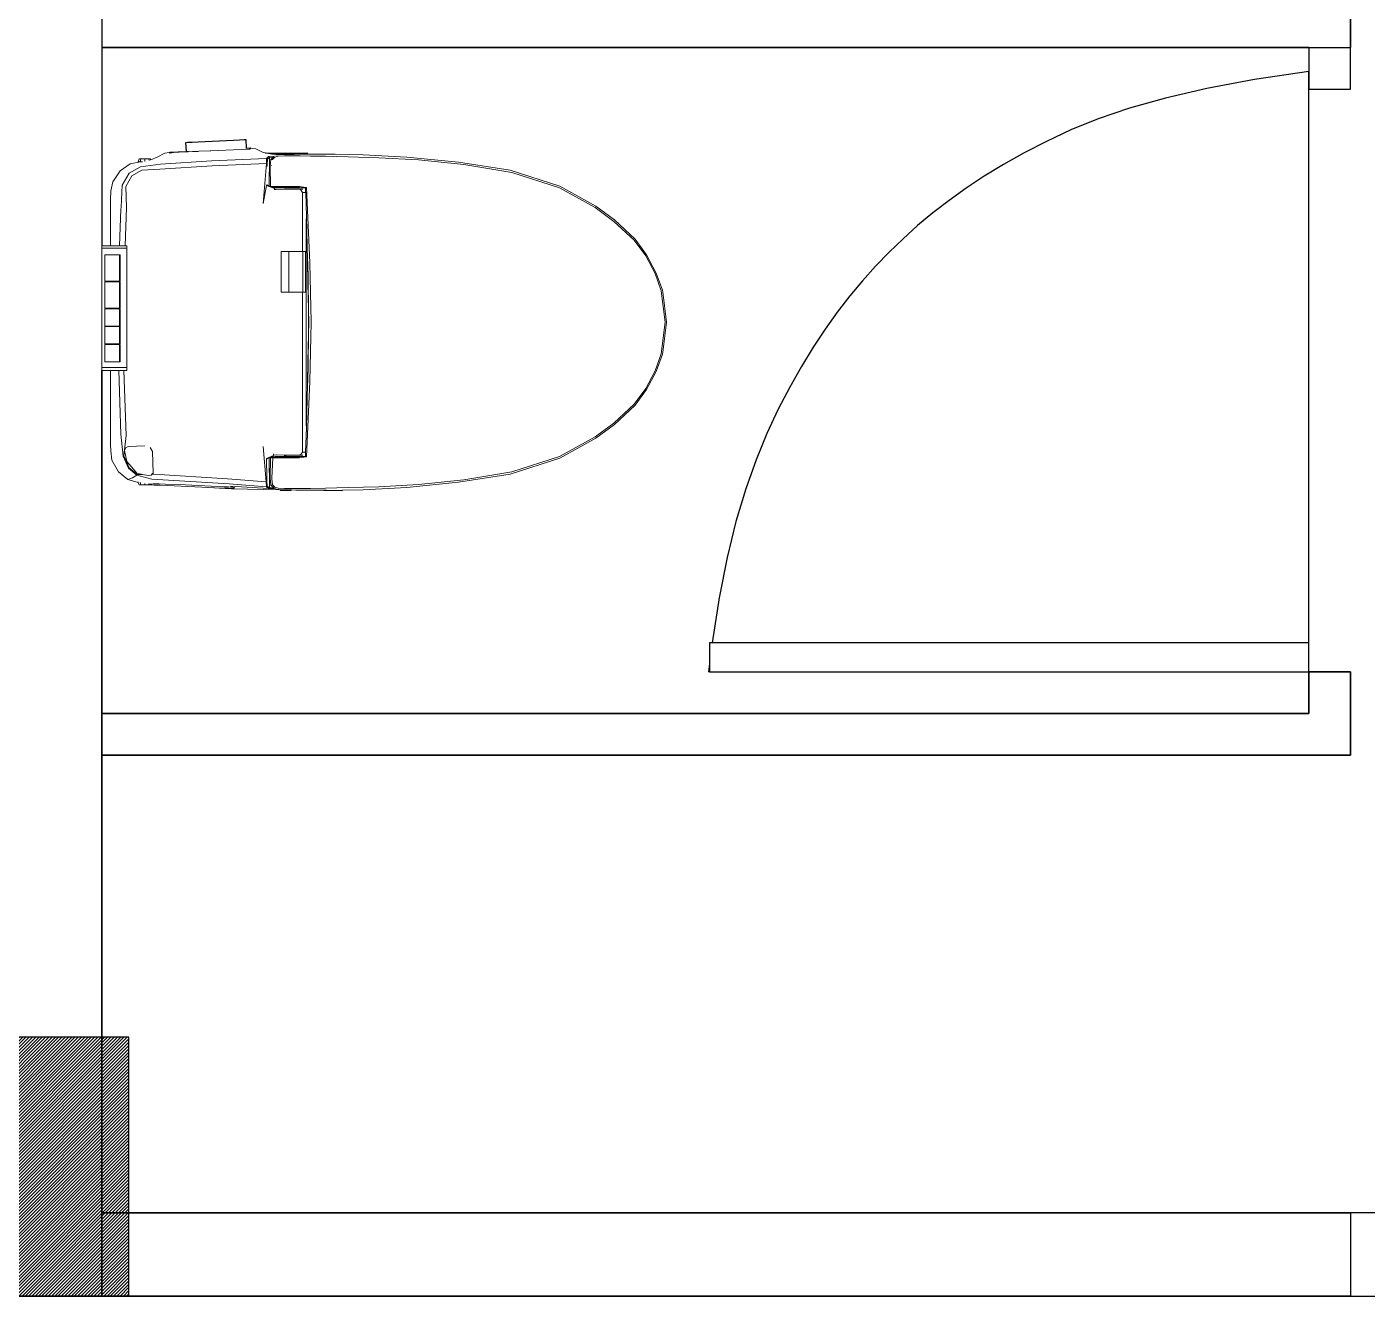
# Model space of a CAD drawing. Header units: millimetres. Extents: x 6923 to 14208, y 3430 to 4414.
# Drawn here: x 7298.4 to 7370.9, y 4097.4 to 4166.1 of the extents above; entities that cross this region are included whole.
import ezdxf

# ---------------------------------------------------------------- set-up
doc = ezdxf.new("R2010")
doc.units = ezdxf.units.MM
doc.linetypes.add('DASHED2', pattern=[0.375, 0.25, -0.125])
for name, color, linetype, lineweight in [('door', 104, 'Continuous', 25), ('Furniture', 252, 'Continuous', 0), ('wall', 160, 'Continuous', 35)]:
    doc.layers.add(name, color=color, linetype=linetype, lineweight=lineweight)
doc.layers.add('GRID LINE', color=12, linetype='DASHED2')
doc.layers.add('SectionCutEdges', color=7, linetype='Continuous')

msp = doc.modelspace()

# ---------------------------------------------------------------- hatches: boundary and pattern name
at = {"layer": 'GRID LINE', "linetype": 'DASHED2'}
h = msp.add_hatch(dxfattribs=at)
h.set_pattern_fill('ANSI31', color=5)
h.set_pattern_definition([(45, (-8131.74327, 3611.32997), (-0.0883883476, 0.0883883476), [])])
h.paths.add_polyline_path([(7293.086, 4111.41), (7293.086, 4106.409), (7293.086, 4101.905), (7291.931, 4101.905), (7291.931, 4097.41), (7302.086, 4097.41), (7302.086, 4111.41)])
h.paths.add_polyline_path([(7293.086, 4111.41), (7291.931, 4111.41), (7291.931, 4101.905), (7293.086, 4101.905), (7293.086, 4106.409)], flags=17)
h.paths.add_polyline_path([(7303.931, 4111.41), (7302.086, 4111.41), (7302.086, 4097.41), (7303.931, 4097.41)])

# ---------------------------------------------------------------- linework, layer by layer
for p, q in [((7307.016, 4159.833), (7307.106, 4159.837)), ((7307.044, 4159.345), (7307.016, 4159.833)), ((7307.106, 4159.837), (7307.35, 4159.849)), ((7307.35, 4159.849), (7307.685, 4159.865)), ((7307.685, 4159.865), (7309.587, 4159.958)), ((7309.587, 4159.958), (7309.921, 4159.974)), ((7309.921, 4159.974), (7310.165, 4159.986)), ((7310.165, 4159.986), (7310.255, 4159.99)), ((7310.255, 4159.99), (7310.282, 4159.519))]:
    msp.add_line(p, q)
at = {"layer": 'door'}
for p, q in [((7367.775, 4164.962), (7367.775, 4162.71)), ((7367.775, 4164.962), (7370.027, 4164.962)), ((7370.027, 4162.71), (7370.027, 4164.962)), ((7367.775, 4131.181), (7367.775, 4163.668)), ((7367.775, 4162.71), (7370.027, 4162.71)), ((7335.346, 4132.758), (7335.346, 4131.181)), ((7367.775, 4132.758), (7335.346, 4132.758)), ((7335.346, 4131.619), (7335.288, 4131.181)), ((7335.346, 4131.181), (7335.288, 4131.181)), ((7335.346, 4131.181), (7367.775, 4131.181)), ((7371.829, 4101.905), (7370.027, 4101.905)), ((7370.027, 4101.905), (7370.027, 4097.401)), ((7370.027, 4097.401), (7372.279, 4097.401))]:
    msp.add_line(p, q, dxfattribs=at)
msp.add_lwpolyline([(7367.775, 4163.668), (7364.825, 4163.23), (7362.254, 4162.748), (7360.018, 4162.23), (7358.074, 4161.679), (7356.38, 4161.102), (7354.893, 4160.504), (7353.57, 4159.89), (7352.369, 4159.266), (7351.252, 4158.637), (7350.207, 4158), (7349.227, 4157.354), (7348.305, 4156.695), (7347.434, 4156.023), (7346.608, 4155.333), (7345.821, 4154.623), (7345.064, 4153.892), (7344.333, 4153.135), (7343.623, 4152.348), (7342.933, 4151.522), (7342.261, 4150.651), (7341.602, 4149.729), (7340.956, 4148.749), (7340.319, 4147.704), (7339.69, 4146.587), (7339.066, 4145.389), (7338.455, 4144.088), (7337.865, 4142.659), (7337.303, 4141.079), (7336.777, 4139.323), (7336.295, 4137.367), (7335.865, 4135.187), (7335.496, 4132.758)], dxfattribs=at)
at = {"layer": 'Furniture'}
for p, q in [((7310.282, 4159.519), (7310.514, 4159.531)), ((7310.282, 4159.519), (7310.282, 4159.517)), ((7310.282, 4159.517), (7310.282, 4159.507)), ((7310.284, 4159.483), (7310.284, 4159.481)), ((7310.393, 4159.473), (7310.444, 4159.49)), ((7310.444, 4159.49), (7310.482, 4159.51)), ((7310.482, 4159.51), (7310.514, 4159.531)), ((7310.507, 4159.49), (7310.485, 4159.481)), ((7310.52, 4159.496), (7310.507, 4159.49)), ((7310.514, 4159.531), (7310.52, 4159.496)), ((7310.561, 4159.514), (7310.52, 4159.496)), ((7310.561, 4159.514), (7310.796, 4159.484)), ((7310.796, 4159.484), (7311.162, 4159.302)), ((7304.003, 4158.664), (7304.562, 4158.78)), ((7304.433, 4158.78), (7304.5, 4158.945)), ((7304.54, 4158.78), (7304.433, 4158.78)), ((7304.5, 4158.945), (7304.587, 4158.945)), ((7304.54, 4158.78), (7304.587, 4158.945)), ((7304.562, 4158.78), (7304.54, 4158.78)), ((7304.562, 4158.78), (7304.668, 4158.78)), ((7304.587, 4158.945), (7304.797, 4158.945)), ((7304.797, 4158.805), (7304.797, 4158.945)), ((7305.008, 4158.945), (7304.797, 4158.945)), ((7305.095, 4158.945), (7305.008, 4158.945)), ((7305.032, 4158.857), (7305.008, 4158.945)), ((7305.095, 4158.945), (7305.114, 4158.897)), ((7305.114, 4158.897), (7305.472, 4159.031)), ((7305.12, 4158.882), (7305.114, 4158.897)), ((7305.472, 4159.031), (7305.873, 4159.252)), ((7308.405, 4158.835), (7305.638, 4158.661)), ((7305.873, 4159.252), (7306.114, 4159.288)), ((7306.114, 4159.288), (7306.15, 4159.263)), ((7306.115, 4159.231), (7306.116, 4159.227)), ((7306.148, 4159.23), (7306.149, 4159.235)), ((7306.15, 4159.263), (7306.151, 4159.297)), ((7306.15, 4159.263), (7306.166, 4159.251)), ((7306.151, 4159.297), (7307.044, 4159.345)), ((7306.151, 4159.297), (7306.172, 4159.295)), ((7306.166, 4159.251), (7306.348, 4159.278)), ((7306.172, 4159.295), (7306.21, 4159.293)), ((7306.21, 4159.293), (7306.28, 4159.292)), ((7306.348, 4159.278), (7306.648, 4159.302)), ((7306.648, 4159.302), (7306.517, 4159.297)), ((7306.654, 4159.303), (7306.648, 4159.302)), ((7306.654, 4159.303), (7306.659, 4159.303)), ((7306.659, 4159.303), (7307.045, 4159.321)), ((7307.044, 4159.34), (7307.044, 4159.345)), ((7307.044, 4159.34), (7307.134, 4159.343)), ((7307.045, 4159.321), (7307.045, 4159.324)), ((7307.045, 4159.321), (7307.135, 4159.324)), ((7307.134, 4159.343), (7307.16, 4159.344)), ((7307.135, 4159.324), (7307.38, 4159.335)), ((7307.38, 4159.335), (7307.684, 4159.349)), ((7307.714, 4159.35), (7307.684, 4159.349)), ((7308.338, 4159.378), (7307.714, 4159.35)), ((7307.714, 4159.35), (7307.714, 4159.352)), ((7308.338, 4159.378), (7308.376, 4159.379)), ((7308.376, 4159.379), (7310.007, 4159.445)), ((7311.387, 4158.965), (7308.405, 4158.835)), ((7310.007, 4159.445), (7310.334, 4159.462)), ((7310.334, 4159.462), (7310.344, 4159.463)), ((7310.344, 4159.463), (7310.471, 4159.475)), ((7310.344, 4159.463), (7310.393, 4159.473)), ((7310.485, 4159.481), (7310.471, 4159.475)), ((7311.162, 4159.302), (7311.399, 4159.255)), ((7311.322, 4159.255), (7311.305, 4159.255)), ((7311.305, 4159.255), (7311.322, 4159.255)), ((7311.322, 4159.255), (7311.367, 4159.255)), ((7311.367, 4159.255), (7311.322, 4159.255)), ((7311.367, 4159.255), (7311.399, 4159.255)), ((7311.387, 4158.965), (7311.386, 4158.682)), ((7311.491, 4159.068), (7311.387, 4158.965)), ((7311.435, 4158.924), (7311.387, 4158.965)), ((7311.399, 4159.255), (7311.66, 4159.204)), ((7311.399, 4159.255), (7313.615, 4159.255)), ((7311.407, 4158.646), (7311.435, 4158.924)), ((7311.435, 4158.924), (7311.536, 4159.023)), ((7311.799, 4159.082), (7311.491, 4159.068)), ((7311.536, 4159.023), (7311.491, 4159.068)), ((7311.536, 4159.023), (7311.528, 4157.481)), ((7311.536, 4159.023), (7311.734, 4159.031)), ((7311.618, 4158.913), (7311.573, 4158.546)), ((7311.618, 4158.913), (7311.734, 4159.031)), ((7311.699, 4158.907), (7311.618, 4158.913)), ((7311.66, 4159.204), (7312.56, 4159.191)), ((7311.699, 4158.907), (7311.833, 4159.03)), ((7311.734, 4159.031), (7311.739, 4159.036)), ((7311.739, 4159.036), (7311.771, 4159.069)), ((7311.771, 4159.069), (7311.779, 4159.074)), ((7312.019, 4159.089), (7311.833, 4159.03)), ((7311.892, 4159.138), (7311.968, 4159.155)), ((7312.015, 4159.158), (7311.968, 4159.155)), ((7312.237, 4159.174), (7312.015, 4159.158)), ((7312.36, 4159.1), (7312.019, 4159.089)), ((7312.237, 4159.174), (7312.559, 4159.177)), ((7312.36, 4159.1), (7312.745, 4159.098)), ((7312.557, 4159.182), (7312.56, 4159.191)), ((7312.559, 4159.177), (7312.65, 4159.18)), ((7312.56, 4159.191), (7312.58, 4159.241)), ((7312.668, 4159.241), (7312.58, 4159.241)), ((7312.65, 4159.18), (7312.668, 4159.241)), ((7312.65, 4159.18), (7312.658, 4159.18)), ((7312.658, 4159.18), (7312.878, 4159.185)), ((7312.878, 4159.241), (7312.668, 4159.241)), ((7312.745, 4159.098), (7313.203, 4159.102)), ((7312.878, 4159.185), (7312.878, 4159.241)), ((7312.878, 4159.241), (7313.088, 4159.241)), ((7312.878, 4159.185), (7312.961, 4159.188)), ((7312.961, 4159.188), (7313.103, 4159.188)), ((7313.103, 4159.188), (7313.088, 4159.241)), ((7313.088, 4159.241), (7313.176, 4159.241)), ((7313.103, 4159.188), (7313.197, 4159.189)), ((7313.176, 4159.241), (7313.197, 4159.189)), ((7313.197, 4159.189), (7313.471, 4159.19)), ((7313.203, 4159.102), (7313.762, 4159.095)), ((7313.403, 4159.255), (7313.49, 4159.255)), ((7313.471, 4159.19), (7314.161, 4159.201)), ((7313.49, 4159.255), (7313.553, 4159.255)), ((7313.597, 4159.255), (7313.553, 4159.255)), ((7313.615, 4159.255), (7313.597, 4159.255)), ((7313.762, 4159.095), (7314.574, 4159.088)), ((7315.103, 4159.202), (7314.161, 4159.201)), ((7314.574, 4159.088), (7315.795, 4159.045)), ((7316.605, 4159.168), (7315.103, 4159.202)), ((7315.795, 4159.045), (7317.46, 4159.004)), ((7316.605, 4159.168), (7318.973, 4159.039)), ((7317.46, 4159.004), (7319.604, 4158.887)), ((7318.973, 4159.039), (7321.772, 4158.764)), ((7319.604, 4158.887), (7322.06, 4158.634)), ((7324.569, 4158.323), (7321.772, 4158.764)), ((7303.07, 4157.693), (7303.467, 4158.301)), ((7303.467, 4158.301), (7304.003, 4158.664)), ((7303.949, 4158.164), (7303.577, 4157.514)), ((7304.563, 4158.508), (7303.949, 4158.164)), ((7304.096, 4158.022), (7304.643, 4158.325)), ((7305.638, 4158.661), (7304.563, 4158.508)), ((7304.643, 4158.325), (7305.601, 4158.377)), ((7305.601, 4158.377), (7308.44, 4158.557)), ((7308.44, 4158.557), (7311.386, 4158.682)), ((7311.386, 4158.682), (7311.198, 4156.526)), ((7311.408, 4158.544), (7311.386, 4158.543)), ((7311.408, 4158.544), (7311.407, 4158.646)), ((7311.573, 4158.546), (7311.589, 4157.454)), ((7311.668, 4158.584), (7311.658, 4158.584)), ((7311.661, 4158.556), (7311.665, 4158.556)), ((7322.06, 4158.634), (7324.659, 4158.207)), ((7327.244, 4157.466), (7324.569, 4158.323)), ((7324.659, 4158.207), (7327.238, 4157.366)), ((7302.966, 4157.212), (7303.07, 4157.693)), ((7303.577, 4157.514), (7303.514, 4156.333)), ((7303.772, 4157.449), (7304.096, 4158.022)), ((7303.803, 4156.309), (7303.772, 4157.449)), ((7311.198, 4156.526), (7311.387, 4157.505)), ((7311.387, 4157.505), (7311.42, 4157.53)), ((7311.387, 4157.505), (7311.806, 4157.335)), ((7311.438, 4157.522), (7311.42, 4157.53)), ((7311.44, 4157.521), (7311.438, 4157.522)), ((7311.445, 4157.519), (7311.44, 4157.521)), ((7311.528, 4157.481), (7311.445, 4157.519)), ((7311.589, 4157.454), (7311.528, 4157.481)), ((7311.61, 4157.444), (7311.589, 4157.454)), ((7311.621, 4157.444), (7311.61, 4157.444)), ((7311.636, 4157.432), (7311.61, 4157.444)), ((7311.683, 4157.426), (7311.621, 4157.444)), ((7311.683, 4157.444), (7311.621, 4157.444)), ((7311.683, 4157.42), (7311.636, 4157.432)), ((7311.683, 4157.411), (7311.636, 4157.432)), ((7311.714, 4157.444), (7311.683, 4157.444)), ((7311.73, 4157.39), (7311.683, 4157.411)), ((7311.988, 4157.444), (7311.714, 4157.444)), ((7311.806, 4157.355), (7311.73, 4157.39)), ((7311.811, 4157.39), (7311.73, 4157.39)), ((7311.806, 4157.355), (7311.806, 4157.335)), ((7311.806, 4157.335), (7311.806, 4157.31)), ((7311.806, 4157.31), (7311.806, 4157.302)), ((7311.852, 4157.378), (7311.811, 4157.39)), ((7311.811, 4157.39), (7311.828, 4157.39)), ((7311.955, 4157.39), (7311.828, 4157.39)), ((7311.97, 4157.378), (7311.852, 4157.378)), ((7311.958, 4157.39), (7311.955, 4157.39)), ((7312.12, 4157.39), (7311.958, 4157.39)), ((7312.011, 4157.378), (7311.97, 4157.378)), ((7312.333, 4157.444), (7311.988, 4157.444)), ((7312.208, 4157.378), (7312.011, 4157.378)), ((7312.168, 4157.39), (7312.12, 4157.39)), ((7312.23, 4157.39), (7312.168, 4157.39)), ((7312.492, 4157.378), (7312.208, 4157.378)), ((7312.325, 4157.39), (7312.23, 4157.39)), ((7312.463, 4157.39), (7312.325, 4157.39)), ((7312.333, 4157.444), (7312.671, 4157.444)), ((7312.445, 4157.31), (7312.345, 4157.31)), ((7312.445, 4157.31), (7313.319, 4157.297)), ((7312.732, 4157.39), (7312.463, 4157.39)), ((7312.818, 4157.378), (7312.492, 4157.378)), ((7312.671, 4157.444), (7313.163, 4157.444)), ((7312.753, 4157.39), (7312.732, 4157.39)), ((7312.792, 4157.39), (7312.753, 4157.39)), ((7312.88, 4157.39), (7312.792, 4157.39)), ((7313.064, 4157.378), (7312.818, 4157.378)), ((7313.082, 4157.39), (7312.88, 4157.39)), ((7313.491, 4157.371), (7313.064, 4157.378)), ((7313.168, 4157.39), (7313.082, 4157.39)), ((7313.163, 4157.444), (7313.5, 4157.397)), ((7313.5, 4157.397), (7313.491, 4157.371)), ((7313.497, 4157.147), (7313.491, 4157.371)), ((7313.5, 4157.397), (7313.51, 4157.395)), ((7313.51, 4157.395), (7313.542, 4157.391)), ((7313.733, 4153.314), (7313.542, 4157.391)), ((7327.238, 4157.366), (7329.162, 4156.303)), ((7329.204, 4156.377), (7327.244, 4157.466)), ((7302.933, 4156.719), (7302.966, 4157.212)), ((7302.933, 4154.234), (7302.933, 4156.719)), ((7311.806, 4157.302), (7311.806, 4157.29)), ((7311.806, 4157.29), (7311.806, 4157.264)), ((7311.886, 4157.289), (7311.806, 4157.29)), ((7311.896, 4157.289), (7311.886, 4157.289)), ((7312.563, 4157.297), (7311.896, 4157.289)), ((7313.225, 4157.289), (7312.563, 4157.297)), ((7313.319, 4157.297), (7313.225, 4157.289)), ((7313.33, 4157.13), (7313.225, 4157.289)), ((7313.347, 4157.297), (7313.319, 4157.297)), ((7313.33, 4157.13), (7313.33, 4153.929)), ((7313.33, 4157.13), (7313.47, 4157.13)), ((7313.47, 4157.13), (7313.499, 4157.13)), ((7313.499, 4157.13), (7313.497, 4157.147)), ((7313.536, 4155.797), (7313.499, 4157.13)), ((7303.504, 4156.227), (7303.435, 4154.234)), ((7303.514, 4156.333), (7303.504, 4156.227)), ((7303.725, 4154.234), (7303.803, 4156.309)), ((7329.162, 4156.303), (7330.176, 4155.559)), ((7330.209, 4155.634), (7329.204, 4156.377)), ((7313.536, 4155.797), (7313.532, 4155.631)), ((7313.532, 4155.111), (7313.536, 4155.797)), ((7313.532, 4155.631), (7313.532, 4155.111)), ((7313.602, 4153.462), (7313.536, 4155.797)), ((7330.176, 4155.559), (7331.265, 4154.547)), ((7331.317, 4154.592), (7330.209, 4155.634)), ((7313.525, 4153.929), (7313.532, 4155.111)), ((7331.265, 4154.547), (7331.898, 4153.692)), ((7331.945, 4153.743), (7331.317, 4154.592)), ((7302.466, 4154.234), (7302.933, 4154.234)), ((7302.466, 4154.234), (7302.466, 4154.102)), ((7303.826, 4154.102), (7302.466, 4154.102)), ((7302.466, 4154.102), (7302.466, 4153.719)), ((7302.466, 4153.719), (7302.466, 4147.993)), ((7303.422, 4153.743), (7302.634, 4153.743)), ((7302.634, 4153.719), (7302.634, 4153.743)), ((7302.634, 4152.317), (7302.634, 4153.719)), ((7302.933, 4154.234), (7302.968, 4154.234)), ((7302.968, 4154.234), (7302.975, 4154.234)), ((7302.975, 4154.234), (7302.994, 4154.234)), ((7302.994, 4154.234), (7303.018, 4154.234)), ((7303.018, 4154.234), (7303.081, 4154.234)), ((7303.081, 4154.234), (7303.198, 4154.234)), ((7303.198, 4154.234), (7303.242, 4154.234)), ((7303.242, 4154.234), (7303.422, 4154.234)), ((7303.422, 4154.234), (7303.435, 4154.234)), ((7303.422, 4153.743), (7303.472, 4153.743)), ((7303.422, 4153.719), (7303.422, 4153.743)), ((7303.422, 4152.317), (7303.422, 4153.719)), ((7303.435, 4154.234), (7303.526, 4154.234)), ((7303.472, 4153.743), (7303.472, 4153.719)), ((7303.472, 4153.719), (7303.472, 4152.317)), ((7303.526, 4154.234), (7303.725, 4154.234)), ((7303.725, 4154.234), (7303.826, 4154.234)), ((7303.826, 4154.102), (7303.826, 4154.234)), ((7303.826, 4153.719), (7303.826, 4154.102)), ((7303.826, 4150.121), (7303.826, 4153.719)), ((7312.167, 4151.722), (7312.167, 4153.929)), ((7312.167, 4153.929), (7312.578, 4153.929)), ((7312.578, 4153.929), (7312.588, 4153.929)), ((7312.588, 4151.722), (7312.588, 4153.929)), ((7312.588, 4153.929), (7313.33, 4153.929)), ((7313.33, 4153.929), (7313.339, 4153.929)), ((7313.339, 4151.722), (7313.339, 4153.929)), ((7313.339, 4153.929), (7313.469, 4153.929)), ((7313.469, 4153.929), (7313.482, 4153.929)), ((7313.482, 4153.929), (7313.525, 4153.929)), ((7313.482, 4151.722), (7313.482, 4153.929)), ((7313.523, 4153.434), (7313.525, 4153.929)), ((7331.898, 4153.692), (7332.402, 4152.742)), ((7332.464, 4152.761), (7331.945, 4153.743)), ((7313.525, 4151.722), (7313.523, 4153.434)), ((7313.603, 4153.4), (7313.602, 4153.462)), ((7313.623, 4152.212), (7313.603, 4153.4)), ((7313.617, 4153.395), (7313.633, 4152.356)), ((7313.79, 4150.103), (7313.733, 4153.314)), ((7303.422, 4152.317), (7302.634, 4152.317)), ((7303.422, 4152.287), (7302.634, 4152.287)), ((7302.634, 4150.861), (7302.634, 4152.287)), ((7303.472, 4152.317), (7303.422, 4152.317)), ((7303.422, 4150.861), (7303.422, 4152.287)), ((7303.422, 4152.287), (7303.472, 4152.287)), ((7303.472, 4152.287), (7303.472, 4150.861)), ((7313.633, 4152.356), (7313.656, 4150.79)), ((7332.402, 4152.742), (7332.735, 4151.808)), ((7332.798, 4151.831), (7332.464, 4152.761)), ((7312.578, 4151.722), (7312.167, 4151.722)), ((7312.588, 4151.722), (7312.578, 4151.722)), ((7313.33, 4151.722), (7312.588, 4151.722)), ((7313.33, 4151.722), (7313.33, 4143.077)), ((7313.339, 4151.722), (7313.33, 4151.722)), ((7313.469, 4151.722), (7313.339, 4151.722)), ((7313.482, 4151.722), (7313.469, 4151.722)), ((7313.525, 4151.722), (7313.482, 4151.722)), ((7313.526, 4150.79), (7313.525, 4151.722)), ((7313.647, 4150.79), (7313.623, 4152.212)), ((7332.735, 4151.808), (7332.939, 4150.103)), ((7332.798, 4151.831), (7332.813, 4151.727)), ((7332.813, 4151.727), (7333.023, 4150.103)), ((7303.422, 4150.861), (7302.634, 4150.861)), ((7303.422, 4150.835), (7302.634, 4150.835)), ((7302.634, 4149.893), (7302.634, 4150.835)), ((7303.472, 4150.861), (7303.422, 4150.861)), ((7303.422, 4149.893), (7303.422, 4150.835)), ((7303.422, 4150.835), (7303.472, 4150.835)), ((7303.472, 4150.835), (7303.472, 4149.893)), ((7313.526, 4150.376), (7313.526, 4150.79)), ((7313.658, 4150.103), (7313.647, 4150.79)), ((7313.656, 4150.79), (7313.666, 4150.103)), ((7303.826, 4147.993), (7303.826, 4150.121)), ((7313.526, 4150.104), (7313.526, 4150.376)), ((7313.526, 4149.417), (7313.526, 4150.104)), ((7313.647, 4149.417), (7313.658, 4150.103)), ((7313.666, 4150.103), (7313.656, 4149.417)), ((7313.733, 4146.893), (7313.79, 4150.103)), ((7332.939, 4150.103), (7332.735, 4148.399)), ((7333.023, 4150.103), (7332.813, 4148.48)), ((7303.422, 4149.893), (7302.634, 4149.893)), ((7303.422, 4149.872), (7302.634, 4149.872)), ((7302.634, 4148.93), (7302.634, 4149.872)), ((7303.472, 4149.893), (7303.422, 4149.893)), ((7303.422, 4148.93), (7303.422, 4149.872)), ((7303.422, 4149.872), (7303.472, 4149.872)), ((7303.472, 4149.872), (7303.472, 4148.93)), ((7313.523, 4146.773), (7313.526, 4149.417)), ((7313.623, 4147.995), (7313.647, 4149.417)), ((7313.656, 4149.417), (7313.633, 4147.851)), ((7303.422, 4148.93), (7302.634, 4148.93)), ((7303.422, 4148.899), (7302.634, 4148.899)), ((7302.634, 4147.993), (7302.634, 4148.899)), ((7303.472, 4148.93), (7303.422, 4148.93)), ((7303.422, 4148.899), (7303.472, 4148.899)), ((7303.422, 4147.993), (7303.422, 4148.899)), ((7303.472, 4148.899), (7303.472, 4147.993)), ((7302.466, 4147.993), (7302.466, 4147.646)), ((7302.634, 4147.957), (7302.634, 4147.993)), ((7303.422, 4147.957), (7302.634, 4147.957)), ((7303.422, 4147.957), (7303.422, 4147.993)), ((7303.472, 4147.957), (7303.422, 4147.957)), ((7303.472, 4147.993), (7303.472, 4147.957)), ((7303.826, 4147.646), (7303.826, 4147.993)), ((7313.603, 4146.807), (7313.623, 4147.995)), ((7332.735, 4148.399), (7332.402, 4147.465)), ((7332.464, 4147.445), (7332.798, 4148.376)), ((7332.813, 4148.48), (7332.798, 4148.376)), ((7302.466, 4147.646), (7303.826, 4147.646)), ((7302.466, 4147.646), (7302.466, 4147.495)), ((7302.466, 4147.495), (7302.933, 4147.495)), ((7302.933, 4143.494), (7302.933, 4147.495)), ((7302.933, 4147.495), (7302.946, 4147.495)), ((7302.946, 4147.495), (7302.978, 4147.495)), ((7302.978, 4147.495), (7303.001, 4147.495)), ((7303.001, 4147.495), (7303.048, 4147.495)), ((7303.048, 4147.495), (7303.092, 4147.495)), ((7303.092, 4147.495), (7303.171, 4147.495)), ((7303.171, 4147.495), (7303.256, 4147.495)), ((7303.256, 4147.495), (7303.361, 4147.495)), ((7303.361, 4147.495), (7303.384, 4147.495)), ((7303.384, 4147.495), (7303.498, 4144.048)), ((7303.384, 4147.495), (7303.51, 4147.495)), ((7303.51, 4147.495), (7303.668, 4147.495)), ((7303.795, 4143.973), (7303.668, 4147.495)), ((7303.668, 4147.495), (7303.826, 4147.495)), ((7303.826, 4147.495), (7303.826, 4147.646)), ((7313.633, 4147.851), (7313.617, 4146.812)), ((7332.402, 4147.465), (7331.898, 4146.515)), ((7331.945, 4146.464), (7332.464, 4147.445)), ((7313.532, 4145.096), (7313.523, 4146.773)), ((7313.536, 4144.41), (7313.602, 4146.745)), ((7313.542, 4142.816), (7313.733, 4146.893)), ((7313.602, 4146.745), (7313.603, 4146.807)), ((7331.898, 4146.515), (7331.265, 4145.66)), ((7331.317, 4145.615), (7331.945, 4146.464)), ((7313.532, 4145.096), (7313.532, 4144.575)), ((7313.536, 4144.41), (7313.532, 4145.096)), ((7331.265, 4145.66), (7330.176, 4144.648)), ((7330.209, 4144.573), (7331.317, 4145.615)), ((7313.536, 4144.41), (7313.498, 4143.077)), ((7313.532, 4144.575), (7313.536, 4144.41)), ((7330.176, 4144.648), (7329.162, 4143.903)), ((7329.204, 4143.829), (7330.209, 4144.573)), ((7303.498, 4144.048), (7303.618, 4142.851)), ((7303.667, 4142.865), (7303.795, 4143.973)), ((7329.162, 4143.903), (7327.238, 4142.841)), ((7327.244, 4142.741), (7329.204, 4143.829)), ((7302.959, 4143.136), (7302.933, 4143.494)), ((7303.014, 4142.638), (7302.959, 4143.136)), ((7303.618, 4142.851), (7303.667, 4142.865)), ((7303.618, 4142.851), (7303.918, 4142.198)), ((7303.958, 4142.228), (7303.667, 4142.865)), ((7303.706, 4143.165), (7303.763, 4143.299)), ((7303.758, 4142.901), (7303.706, 4143.165)), ((7303.778, 4142.798), (7303.758, 4142.901)), ((7303.763, 4143.299), (7303.892, 4143.374)), ((7303.892, 4143.374), (7304.789, 4143.405)), ((7305.091, 4143.323), (7305.206, 4143.102)), ((7305.206, 4143.102), (7305.246, 4141.94)), ((7311.197, 4143.377), (7311.366, 4141.468)), ((7311.753, 4142.893), (7311.387, 4142.733)), ((7311.609, 4142.797), (7311.656, 4142.817)), ((7311.656, 4142.817), (7311.747, 4142.855)), ((7311.656, 4142.817), (7311.683, 4142.817)), ((7311.811, 4142.817), (7311.683, 4142.817)), ((7311.747, 4142.855), (7311.753, 4142.893)), ((7311.753, 4142.985), (7311.753, 4142.957)), ((7311.753, 4142.957), (7311.753, 4142.916)), ((7311.753, 4142.916), (7311.896, 4142.918)), ((7311.753, 4142.916), (7311.753, 4142.893)), ((7311.811, 4142.817), (7311.852, 4142.829)), ((7311.828, 4142.817), (7311.811, 4142.817)), ((7311.828, 4142.817), (7311.955, 4142.817)), ((7311.852, 4142.829), (7311.995, 4142.829)), ((7311.896, 4142.918), (7311.914, 4142.918)), ((7311.914, 4142.918), (7312.563, 4142.91)), ((7311.955, 4142.817), (7311.958, 4142.817)), ((7311.958, 4142.817), (7312.12, 4142.817)), ((7311.995, 4142.829), (7312.011, 4142.829)), ((7312.011, 4142.829), (7312.208, 4142.829)), ((7312.12, 4142.817), (7312.168, 4142.817)), ((7312.168, 4142.817), (7312.23, 4142.817)), ((7312.208, 4142.829), (7312.492, 4142.829)), ((7312.23, 4142.817), (7312.325, 4142.817)), ((7312.325, 4142.817), (7312.463, 4142.817)), ((7312.344, 4142.897), (7312.445, 4142.897)), ((7312.445, 4142.897), (7313.186, 4142.908)), ((7312.463, 4142.817), (7312.732, 4142.817)), ((7312.492, 4142.829), (7312.818, 4142.829)), ((7312.563, 4142.91), (7313.183, 4142.918)), ((7312.732, 4142.817), (7312.753, 4142.817)), ((7312.753, 4142.817), (7312.792, 4142.817)), ((7312.792, 4142.817), (7312.88, 4142.817)), ((7312.818, 4142.829), (7313.064, 4142.829)), ((7312.88, 4142.817), (7313.082, 4142.817)), ((7313.064, 4142.829), (7313.203, 4142.831)), ((7313.082, 4142.817), (7313.168, 4142.817)), ((7313.5, 4142.81), (7313.163, 4142.763)), ((7313.183, 4142.918), (7313.225, 4142.918)), ((7313.186, 4142.908), (7313.319, 4142.91)), ((7313.203, 4142.831), (7313.491, 4142.836)), ((7313.225, 4142.918), (7313.33, 4143.077)), ((7313.225, 4142.918), (7313.319, 4142.91)), ((7313.319, 4142.91), (7313.348, 4142.91)), ((7313.469, 4143.077), (7313.33, 4143.077)), ((7313.498, 4143.077), (7313.469, 4143.077)), ((7313.491, 4142.836), (7313.497, 4143.06)), ((7313.491, 4142.836), (7313.5, 4142.81)), ((7313.497, 4143.06), (7313.498, 4143.077)), ((7313.51, 4142.812), (7313.5, 4142.81)), ((7313.542, 4142.816), (7313.51, 4142.812)), ((7327.238, 4142.841), (7324.659, 4142)), ((7303.377, 4142.013), (7303.014, 4142.638)), ((7303.801, 4142.68), (7303.778, 4142.798)), ((7303.823, 4142.568), (7303.801, 4142.68)), ((7304.187, 4142.146), (7303.823, 4142.568)), ((7303.918, 4142.198), (7304.364, 4141.824)), ((7304.388, 4141.867), (7303.958, 4142.228)), ((7304.371, 4141.932), (7304.187, 4142.146)), ((7311.42, 4142.718), (7311.387, 4142.733)), ((7311.391, 4141.662), (7311.387, 4142.733)), ((7311.42, 4142.718), (7311.437, 4142.725)), ((7311.437, 4142.725), (7311.439, 4142.726)), ((7311.439, 4142.726), (7311.496, 4142.75)), ((7311.496, 4142.75), (7311.528, 4142.763)), ((7311.528, 4142.763), (7311.609, 4142.797)), ((7311.528, 4142.763), (7311.534, 4141.141)), ((7311.589, 4142.763), (7311.573, 4141.661)), ((7311.589, 4142.763), (7311.609, 4142.768)), ((7311.589, 4142.763), (7311.609, 4142.763)), ((7311.609, 4142.797), (7311.609, 4142.768)), ((7311.609, 4142.768), (7311.683, 4142.786)), ((7311.609, 4142.768), (7311.609, 4142.763)), ((7311.609, 4142.763), (7311.621, 4142.763)), ((7311.621, 4142.763), (7311.683, 4142.78)), ((7311.621, 4142.763), (7311.683, 4142.763)), ((7311.714, 4142.763), (7311.663, 4141.671)), ((7311.683, 4142.763), (7311.714, 4142.763)), ((7311.714, 4142.763), (7311.988, 4142.763)), ((7311.988, 4142.763), (7312.333, 4142.763)), ((7312.671, 4142.763), (7312.333, 4142.763)), ((7313.163, 4142.763), (7312.671, 4142.763)), ((7324.569, 4141.884), (7327.244, 4142.741)), ((7303.883, 4141.598), (7303.377, 4142.013)), ((7303.883, 4141.598), (7304.122, 4141.685)), ((7304.445, 4141.436), (7303.883, 4141.598)), ((7304.122, 4141.685), (7304.364, 4141.824)), ((7304.388, 4141.867), (7304.364, 4141.824)), ((7304.364, 4141.824), (7305.178, 4141.604)), ((7304.67, 4141.869), (7304.371, 4141.932)), ((7304.67, 4141.869), (7304.388, 4141.867)), ((7304.445, 4141.436), (7304.434, 4141.464)), ((7304.5, 4141.3), (7304.445, 4141.436)), ((7304.587, 4141.3), (7304.545, 4141.447)), ((7304.778, 4141.847), (7304.67, 4141.869)), ((7304.993, 4141.802), (7304.778, 4141.847)), ((7304.797, 4141.3), (7304.797, 4141.378)), ((7305.132, 4141.826), (7304.993, 4141.802)), ((7305.021, 4141.347), (7305.024, 4141.359)), ((7305.174, 4141.869), (7305.132, 4141.826)), ((7305.18, 4141.874), (7305.174, 4141.869)), ((7305.176, 4141.343), (7305.256, 4141.359)), ((7305.178, 4141.604), (7309.36, 4141.358)), ((7305.221, 4141.915), (7305.18, 4141.874)), ((7305.287, 4141.875), (7305.18, 4141.874)), ((7305.246, 4141.94), (7305.221, 4141.915)), ((7305.256, 4141.359), (7305.351, 4141.362)), ((7309.263, 4141.637), (7305.287, 4141.875)), ((7305.351, 4141.362), (7305.566, 4141.357)), ((7305.566, 4141.357), (7305.897, 4141.345)), ((7311.366, 4141.468), (7309.263, 4141.637)), ((7309.36, 4141.358), (7311.372, 4141.188)), ((7311.391, 4141.503), (7311.366, 4141.468)), ((7311.366, 4141.468), (7311.372, 4141.188)), ((7311.391, 4141.662), (7311.397, 4141.661)), ((7311.391, 4141.503), (7311.391, 4141.662)), ((7311.42, 4141.227), (7311.391, 4141.503)), ((7311.573, 4141.661), (7311.618, 4141.294)), ((7311.658, 4141.623), (7311.668, 4141.623)), ((7311.665, 4141.651), (7311.661, 4141.651)), ((7311.665, 4141.651), (7311.663, 4141.671)), ((7311.668, 4141.623), (7311.665, 4141.651)), ((7311.699, 4141.299), (7311.668, 4141.623)), ((7321.772, 4141.443), (7318.973, 4141.167)), ((7322.06, 4141.573), (7319.604, 4141.32)), ((7321.772, 4141.443), (7324.569, 4141.884)), ((7324.659, 4142), (7322.06, 4141.573)), ((7304.587, 4141.3), (7304.5, 4141.3)), ((7304.797, 4141.3), (7304.587, 4141.3)), ((7305.008, 4141.3), (7304.797, 4141.3)), ((7305.008, 4141.3), (7305.018, 4141.339)), ((7305.095, 4141.3), (7305.008, 4141.3)), ((7305.018, 4141.339), (7305.021, 4141.347)), ((7305.108, 4141.334), (7305.018, 4141.339)), ((7305.06, 4141.321), (7305.107, 4141.33)), ((7305.092, 4141.31), (7305.06, 4141.321)), ((7305.099, 4141.31), (7305.092, 4141.31)), ((7305.099, 4141.31), (7305.095, 4141.3)), ((7305.304, 4141.293), (7305.099, 4141.31)), ((7305.108, 4141.334), (7305.107, 4141.33)), ((7305.107, 4141.33), (7305.122, 4141.333)), ((7305.113, 4141.345), (7305.108, 4141.334)), ((7305.122, 4141.333), (7305.108, 4141.334)), ((7305.115, 4141.35), (7305.113, 4141.345)), ((7305.122, 4141.333), (7305.176, 4141.343)), ((7305.617, 4141.278), (7305.304, 4141.293)), ((7305.622, 4141.277), (7305.617, 4141.278)), ((7307.878, 4141.178), (7305.622, 4141.277)), ((7305.897, 4141.345), (7306.999, 4141.295)), ((7306.999, 4141.295), (7309.085, 4141.2)), ((7309.482, 4141.087), (7307.878, 4141.178)), ((7308.907, 4141.132), (7307.878, 4141.178)), ((7309.322, 4141.116), (7308.907, 4141.132)), ((7309.085, 4141.2), (7309.331, 4141.187)), ((7309.474, 4141.113), (7309.322, 4141.116)), ((7309.331, 4141.187), (7309.453, 4141.177)), ((7309.436, 4141.23), (7311.493, 4141.098)), ((7309.453, 4141.177), (7309.561, 4141.171)), ((7309.573, 4141.111), (7309.474, 4141.113)), ((7312.106, 4141.04), (7309.482, 4141.087)), ((7309.561, 4141.171), (7309.648, 4141.16)), ((7309.607, 4141.117), (7309.573, 4141.111)), ((7309.648, 4141.16), (7309.607, 4141.117)), ((7311.372, 4141.188), (7311.42, 4141.227)), ((7311.372, 4141.188), (7311.493, 4141.098)), ((7311.534, 4141.141), (7311.42, 4141.227)), ((7311.534, 4141.141), (7311.493, 4141.098)), ((7311.493, 4141.098), (7311.891, 4141.085)), ((7311.779, 4141.133), (7311.534, 4141.141)), ((7311.618, 4141.294), (7311.699, 4141.299)), ((7311.771, 4141.138), (7311.618, 4141.294)), ((7311.833, 4141.176), (7311.699, 4141.299)), ((7311.779, 4141.133), (7311.771, 4141.138)), ((7311.782, 4141.132), (7311.779, 4141.133)), ((7311.833, 4141.176), (7312.019, 4141.118)), ((7311.963, 4141.053), (7311.891, 4141.085)), ((7311.966, 4141.053), (7311.963, 4141.053)), ((7311.968, 4141.052), (7311.966, 4141.053)), ((7311.968, 4141.052), (7312.04, 4141.047)), ((7312.019, 4141.118), (7312.36, 4141.107)), ((7312.04, 4141.047), (7312.105, 4141.042)), ((7312.106, 4141.04), (7312.105, 4141.042)), ((7312.105, 4141.042), (7312.147, 4141.039)), ((7312.147, 4141.039), (7312.106, 4141.04)), ((7312.121, 4141.002), (7312.106, 4141.04)), ((7312.208, 4141.002), (7312.121, 4141.002)), ((7312.147, 4141.039), (7312.199, 4141.036)), ((7312.208, 4141.002), (7312.199, 4141.036)), ((7312.199, 4141.036), (7312.237, 4141.033)), ((7312.419, 4141.002), (7312.208, 4141.002)), ((7312.419, 4141.031), (7312.237, 4141.033)), ((7312.745, 4141.109), (7312.36, 4141.107)), ((7312.419, 4141.002), (7312.419, 4141.031)), ((7312.559, 4141.03), (7312.419, 4141.031)), ((7312.629, 4141.002), (7312.419, 4141.002)), ((7312.636, 4141.028), (7312.559, 4141.03)), ((7312.629, 4141.002), (7312.636, 4141.028)), ((7312.716, 4141.002), (7312.629, 4141.002)), ((7312.725, 4141.025), (7312.636, 4141.028)), ((7312.725, 4141.025), (7312.716, 4141.002)), ((7312.961, 4141.019), (7312.725, 4141.025)), ((7313.203, 4141.104), (7312.745, 4141.109)), ((7313.471, 4141.017), (7312.961, 4141.019)), ((7313.762, 4141.111), (7313.203, 4141.104)), ((7314.161, 4141.006), (7313.471, 4141.017)), ((7315.458, 4140.98), (7313.471, 4141.017)), ((7314.574, 4141.119), (7313.762, 4141.111)), ((7314.161, 4141.006), (7314.624, 4141.006)), ((7315.795, 4141.162), (7314.574, 4141.119)), ((7314.624, 4141.006), (7314.805, 4141.005)), ((7314.805, 4141.005), (7315.47, 4140.992)), ((7314.805, 4141.005), (7315.103, 4141.005)), ((7315.103, 4141.005), (7315.471, 4141.013)), ((7315.458, 4140.98), (7315.47, 4140.992)), ((7315.476, 4141.014), (7315.47, 4141.003)), ((7315.47, 4140.992), (7315.48, 4141.014)), ((7315.471, 4141.013), (7315.47, 4141.003)), ((7315.47, 4141.003), (7315.47, 4140.992)), ((7315.471, 4141.013), (7315.476, 4141.014)), ((7315.476, 4141.014), (7315.48, 4141.014)), ((7315.48, 4141.014), (7316.605, 4141.039)), ((7317.46, 4141.203), (7315.795, 4141.162)), ((7318.973, 4141.167), (7316.605, 4141.039)), ((7319.604, 4141.32), (7317.46, 4141.203))]:
    msp.add_line(p, q, dxfattribs=at)
at = {"layer": 'GRID LINE', "color": 5, "linetype": 'ByBlock'}
msp.add_lwpolyline([(7291.931, 4097.41), (7303.931, 4097.41), (7303.931, 4111.41), (7291.931, 4111.41)], close=True, dxfattribs=at)
at = {"layer": 'SectionCutEdges'}
for p, q in [((7302.466, 4167.214), (7302.466, 4164.962)), ((7302.466, 4164.962), (7302.466, 4154.234)), ((7367.775, 4131.181), (7367.775, 4132.758))]:
    msp.add_line(p, q, dxfattribs=at)
at = {"layer": 'wall'}
for p, q in [((7370.027, 4164.962), (7370.027, 4167.214)), ((7302.466, 4164.962), (7367.775, 4164.962)), ((7302.466, 4147.495), (7302.466, 4128.929)), ((7367.775, 4131.181), (7370.027, 4131.181)), ((7367.775, 4128.929), (7367.775, 4131.181)), ((7370.027, 4126.677), (7370.027, 4131.181)), ((7302.466, 4126.677), (7302.466, 4128.929)), ((7302.466, 4128.929), (7316.372, 4128.929)), ((7316.372, 4128.929), (7316.459, 4128.929)), ((7316.459, 4128.929), (7316.707, 4128.929)), ((7316.707, 4128.929), (7317.079, 4128.929)), ((7317.079, 4128.929), (7317.516, 4128.929)), ((7317.954, 4128.929), (7317.516, 4128.929)), ((7318.325, 4128.929), (7317.954, 4128.929)), ((7318.573, 4128.929), (7318.325, 4128.929)), ((7318.66, 4128.929), (7318.573, 4128.929)), ((7318.66, 4128.929), (7324.381, 4128.929)), ((7324.381, 4128.929), (7324.468, 4128.929)), ((7324.468, 4128.929), (7324.716, 4128.929)), ((7324.716, 4128.929), (7325.087, 4128.929)), ((7325.087, 4128.929), (7325.525, 4128.929)), ((7325.962, 4128.929), (7325.525, 4128.929)), ((7326.334, 4128.929), (7325.962, 4128.929)), ((7326.582, 4128.929), (7326.334, 4128.929)), ((7326.669, 4128.929), (7326.582, 4128.929)), ((7326.669, 4128.929), (7367.775, 4128.929)), ((7302.466, 4126.677), (7370.027, 4126.677)), ((7302.466, 4126.677), (7302.466, 4106.409)), ((7302.466, 4101.905), (7302.466, 4106.409)), ((7370.027, 4101.905), (7302.466, 4101.905)), ((7302.466, 4101.905), (7302.466, 4097.401)), ((7293.458, 4097.401), (7302.466, 4097.401)), ((7302.466, 4097.401), (7370.027, 4097.401))]:
    msp.add_line(p, q, dxfattribs=at)

doc.saveas('drawing.dxf')
